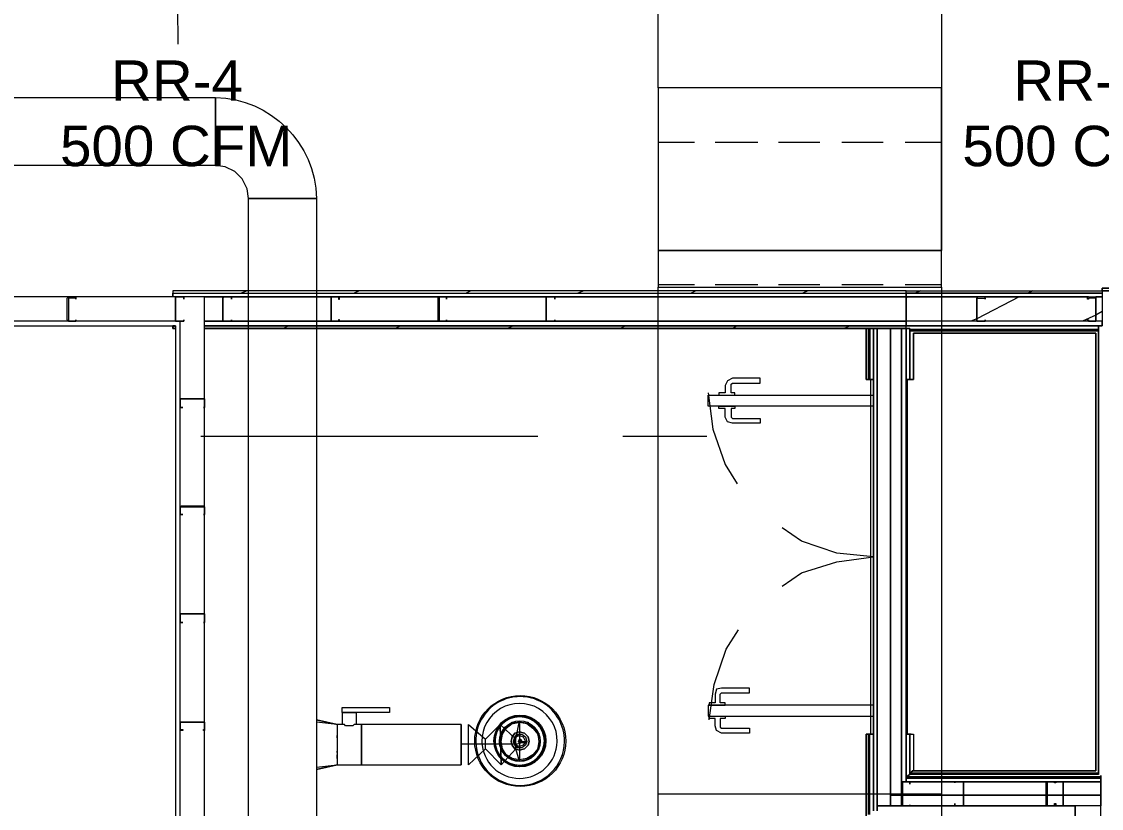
# Model space of a CAD drawing. Header units: metres. Extents: x 39 to 278, y -7 to 151.
# Drawn here: x 50.984 to 55.054, y 33.114 to 36.081 of the extents above; entities that cross this region are included whole.
import ezdxf

# ---------------------------------------------------------------- set-up
doc = ezdxf.new("R2010")
doc.units = ezdxf.units.M
doc.layers.add('HVAC - Ductos', color=5, linetype='Continuous', lineweight=50)
doc.layers.add('PDF_Geometry', color=7, linetype='Continuous', true_color=0xaaaaaa)
doc.layers.add('PDF_Solid Fills', color=7, linetype='Continuous', true_color=0xffffff)
doc.layers.add('PDF_Text', color=7, linetype='Continuous')
doc.styles.add('PDF Helvetica', font='')
doc.styles.get('PDF Helvetica').set_extended_font_data('Helvetica')

msp = doc.modelspace()

# ---------------------------------------------------------------- hatches: boundary and pattern name
at = {"layer": 'PDF_Solid Fills', "lineweight": 0, "transparency": 33554559}
h = msp.add_hatch(color=256, dxfattribs=at)
h.paths.add_polyline_path([(51.5633, 34.9242), (51.5633, 34.9333), (51.5541, 34.9333), (51.5541, 34.9242)])
h.paths.add_polyline_path([(51.6733, 34.9333), (51.6733, 34.9242), (54.3179, 34.9242), (54.3179, 34.9333)])

# ---------------------------------------------------------------- linework, layer by layer
at = {"layer": 'HVAC - Ductos', "lineweight": 0}
for points in [[(54.4509, 35.8316), (53.3829, 35.8316), (53.3829, 38.27), (54.4509, 38.27)], [(54.4509, 35.6254), (54.4509, 35.6896), (54.4509, 35.7584), (54.4509, 35.8316), (53.3829, 35.8316), (53.3829, 35.7584), (53.3829, 35.6896), (53.3829, 35.6254), (53.3829, 35.2175), (54.4509, 35.2175)], [(51.8383, 32.7608), (51.8383, 35.4146), (52.095, 35.4146), (52.095, 32.7608)], [(52.6404, 33.2787), (52.6404, 33.2833), (52.6404, 33.2879), (52.6404, 33.3017), (52.6404, 33.3154), (52.6404, 33.3337), (52.6404, 33.3566), (52.6404, 33.375), (52.6404, 33.3933), (52.6404, 33.4071), (52.6404, 33.4208), (52.6404, 33.43), (52.6404, 33.4208), (52.6404, 33.4071), (52.6404, 33.3933), (52.6404, 33.375), (52.6404, 33.3566), (52.6404, 33.3337), (52.6404, 33.3154), (52.6404, 33.3017), (52.6404, 33.2879), (52.6404, 33.2833)], [(52.7917, 33.3658), (52.7963, 33.3933), (52.81, 33.4162), (52.8329, 33.4346), (52.8605, 33.4391), (52.8879, 33.4346), (52.9109, 33.4162), (52.9292, 33.3933), (52.9337, 33.3658), (52.9292, 33.3383), (52.9109, 33.3154), (52.8879, 33.3017), (52.8605, 33.2971), (52.8329, 33.3017), (52.81, 33.3154), (52.7963, 33.3383)], [(52.1729, 33.3796), (52.1729, 33.3841), (52.1729, 33.3887), (52.1729, 33.3841)], [(52.8971, 33.3658), (52.8925, 33.3841), (52.8788, 33.3979), (52.8605, 33.4025), (52.8421, 33.3979), (52.8329, 33.3841), (52.8283, 33.3658), (52.8329, 33.3841), (52.8421, 33.3979), (52.8605, 33.4025), (52.8788, 33.3979), (52.8925, 33.3841)], [(52.8375, 33.3658), (52.8421, 33.3841), (52.8513, 33.3933), (52.8696, 33.3933), (52.8833, 33.3841), (52.8879, 33.3658), (52.8833, 33.352), (52.8696, 33.3428), (52.8559, 33.3428), (52.8421, 33.352)], [(52.8375, 33.3658), (52.8421, 33.3841), (52.8559, 33.3933), (52.8696, 33.3933), (52.8833, 33.3841), (52.8879, 33.3658), (52.8833, 33.352), (52.8696, 33.3428), (52.8513, 33.3428), (52.8421, 33.352)], [(52.8421, 33.3658), (52.8467, 33.3841), (52.8605, 33.3887), (52.8742, 33.3841), (52.8833, 33.3658), (52.8742, 33.352), (52.8605, 33.3474), (52.8467, 33.352)], [(52.8559, 33.3658), (52.8605, 33.3612), (52.865, 33.3612), (52.865, 33.3658), (52.865, 33.3704), (52.8605, 33.3704), (52.8559, 33.3658), (52.8605, 33.375), (52.865, 33.375), (52.8696, 33.3658), (52.865, 33.3612), (52.8605, 33.3612)], [(52.8283, 33.3658), (52.8329, 33.352), (52.8421, 33.3383), (52.8605, 33.3337), (52.8788, 33.3383), (52.8925, 33.352), (52.8971, 33.3658), (52.8925, 33.352), (52.8788, 33.3383), (52.8605, 33.3337), (52.8421, 33.3383), (52.8329, 33.352)], [(52.1729, 33.3246), (52.1729, 33.3291)], [(52.1729, 33.3017), (52.1729, 33.3154)], [(54.4509, 30.7303), (53.3829, 30.7303), (53.3829, 33.1687), (54.4509, 33.1687)]]:
    msp.add_lwpolyline(points, close=True, dxfattribs=at)
for points in [[(51.5679, 36.5604), (51.5725, 35.9966)], [(53.3829, 35.8316), (53.3829, 35.7034), (53.3829, 35.5796), (53.3829, 35.4558), (53.3829, 35.3321), (53.3829, 35.2175)], [(54.4509, 35.8316), (54.4509, 35.7034), (54.4509, 35.5796), (54.4509, 35.4558), (54.4509, 35.3321), (54.4509, 35.2175)], [(45.1878, 35.795), (51.7145, 35.795), (51.7145, 35.5383), (45.1878, 35.5383)], [(53.5205, 35.6254), (53.3829, 35.6254)], [(53.7587, 35.6254), (53.5983, 35.6254)], [(53.9925, 35.6254), (53.8367, 35.6254)], [(54.2309, 35.6254), (54.0751, 35.6254)], [(54.4509, 35.6254), (54.3133, 35.6254)], [(54.4509, 35.08), (54.4509, 35.2175), (53.3829, 35.2175), (53.3829, 35.08), (54.4509, 35.08), (54.4509, 30.7166), (53.3829, 30.7166), (53.3829, 35.08)], [(53.3829, 35.0892), (53.5205, 35.0892)], [(53.5983, 35.0892), (53.7587, 35.0892)], [(53.8367, 35.0892), (53.9925, 35.0892)], [(54.0751, 35.0892), (54.2309, 35.0892)], [(54.3133, 35.0892), (54.4509, 35.0892)], [(52.37, 33.4941), (52.37, 33.4758), (52.1913, 33.4758), (52.1913, 33.43), (52.1729, 33.43), (52.095, 33.4391)], [(52.095, 33.4483), (52.1729, 33.43), (52.1729, 33.4254), (52.1729, 33.4208), (52.1729, 33.4071), (52.1729, 33.3933), (52.1729, 33.375), (52.1729, 33.3566), (52.1729, 33.3337), (52.1729, 33.3154), (52.1729, 33.3017), (52.1729, 33.2879), (52.1729, 33.2833), (52.1729, 33.2787), (52.2646, 33.2787), (52.2646, 33.2833), (52.2646, 33.2879), (52.2646, 33.3017), (52.2646, 33.3154), (52.2646, 33.3337), (52.2646, 33.3566), (52.2646, 33.375), (52.2646, 33.3933), (52.2646, 33.4071), (52.2646, 33.4208), (52.2646, 33.43), (52.2463, 33.43), (52.2463, 33.4758)], [(52.1913, 33.4804), (52.1913, 33.4941), (52.37, 33.4941), (52.37, 33.4758)], [(52.1913, 33.4758), (52.1913, 33.4941)], [(52.1959, 33.4758), (52.2004, 33.4758), (52.205, 33.4758), (52.2141, 33.4758), (52.2187, 33.4758), (52.2233, 33.4758), (52.2325, 33.4758), (52.2371, 33.4758), (52.2417, 33.4758)], [(52.1729, 33.43), (52.095, 33.4483), (52.095, 33.4437), (52.095, 33.4391), (52.095, 33.43)], [(52.095, 33.4483), (52.095, 33.4483)], [(52.095, 33.4254), (52.095, 33.4071), (52.095, 33.4025), (52.095, 33.3979), (52.095, 33.3887), (52.095, 33.375), (52.095, 33.3704), (52.095, 33.3658), (52.095, 33.3428), (52.095, 33.3383), (52.095, 33.3337), (52.095, 33.32), (52.095, 33.3108), (52.095, 33.3062)], [(52.2463, 33.43), (52.2417, 33.43), (52.2371, 33.43), (52.2325, 33.4254), (52.2233, 33.4254), (52.2141, 33.4254), (52.205, 33.4254), (52.2004, 33.43), (52.1959, 33.43), (52.1913, 33.43)], [(52.6404, 33.43), (52.2646, 33.43), (52.2646, 33.4208), (52.2646, 33.4071), (52.2646, 33.3933), (52.2646, 33.375), (52.2646, 33.3566), (52.2646, 33.3337), (52.2646, 33.3154), (52.2646, 33.3017), (52.2646, 33.2879), (52.2646, 33.2833), (52.2646, 33.2787), (52.6404, 33.2787)], [(52.7321, 33.3383), (52.6679, 33.2787), (52.6679, 33.43), (52.7321, 33.375), (52.7871, 33.43), (52.7917, 33.2787), (52.7321, 33.3383), (52.7321, 33.375)], [(52.8467, 33.3383), (52.7917, 33.2787), (52.7871, 33.43), (52.8467, 33.375), (52.8605, 33.4437), (52.8605, 33.2925)], [(52.7963, 33.3979), (52.81, 33.4208), (52.8283, 33.4346), (52.8329, 33.4391), (52.8375, 33.4391)], [(52.8375, 33.4346), (52.8605, 33.4391), (52.8879, 33.4346)], [(52.8605, 33.4437), (52.8605, 33.2925), (52.8467, 33.3383), (52.8467, 33.375)], [(52.8879, 33.4391), (52.8925, 33.4391), (52.8925, 33.4346), (52.9155, 33.4208), (52.9292, 33.3979), (52.9337, 33.3979), (52.9337, 33.3933)], [(52.7917, 33.3337), (52.7917, 33.3383), (52.7917, 33.3428), (52.7871, 33.3658), (52.7917, 33.3933), (52.7917, 33.3979)], [(52.9292, 33.3933), (52.9337, 33.3658), (52.9292, 33.3428)], [(52.8605, 33.3658), (52.865, 33.3658), (52.8696, 33.3658), (52.8742, 33.3658), (52.8788, 33.3658), (52.8833, 33.3612), (52.8788, 33.3612), (52.8696, 33.3612), (52.8513, 33.3566), (52.8191, 33.3566), (52.7779, 33.3566), (52.7183, 33.3566), (52.6404, 33.3566)], [(52.8283, 33.3017), (52.81, 33.3154), (52.7963, 33.3383)], [(52.9292, 33.3383), (52.9155, 33.3154)], [(52.9337, 33.3428), (52.9337, 33.3383), (52.9292, 33.3337)], [(52.095, 33.3017), (52.095, 33.2833)], [(52.8925, 33.2971), (52.8879, 33.2971), (52.8605, 33.2925), (52.8375, 33.2971), (52.8329, 33.2971), (52.8283, 33.2971)], [(52.9109, 33.3154), (52.8925, 33.3017)], [(52.095, 33.2787), (52.095, 33.2696), (52.1729, 33.2787)], [(52.095, 33.2604), (52.1729, 33.2787), (52.095, 33.2604)], [(52.095, 33.2741), (52.095, 33.2741)], [(52.095, 33.265), (52.095, 33.2604)], [(52.095, 33.2604), (52.095, 33.2604)], [(52.1729, 33.2833), (52.1729, 33.2833)], [(52.1729, 33.2833), (52.1729, 33.2833)]]:
    msp.add_lwpolyline(points, dxfattribs=at)
for points in [[(52.095, 35.4146), (51.8383, 35.4146), (51.8337, 35.4512), (51.8154, 35.4879), (51.7879, 35.5154), (51.7513, 35.5338), (51.7145, 35.5383), (51.7145, 35.795, -0.402767)], [(53.03, 33.3658, 1.013828), (52.6954, 33.3658, 0.98637)], [(53.0025, 33.3658, 1.013321), (52.7183, 33.3658, 0.975792)], [(52.9567, 33.3658, 1.009894), (52.7641, 33.3658, 0.970391)]]:
    msp.add_lwpolyline(points, format="xyb", close=True, dxfattribs=at)
for centre, radius in [((52.8631, 33.3677), 0.1715), ((52.862, 33.3681), 0.0979), ((52.8609, 33.3681), 0.0922), ((52.863, 33.3681), 0.0937), ((52.8617, 33.3671), 0.0767), ((52.86, 33.3662), 0.0737)]:
    msp.add_circle(centre, radius, dxfattribs=at)
at = {"layer": 'PDF_Geometry', "lineweight": 0}
for points in [[(51.6733, 34.2504), (51.6733, 35.0433), (51.5817, 35.0433), (51.5633, 35.0433), (50.0875, 35.0433)], [(55.0513, 33.1046), (55.0513, 33.2329), (54.3179, 33.2329), (55.0513, 33.2329), (55.0513, 33.2374), (55.0513, 33.2329), (54.3179, 33.2329), (54.3317, 33.242), (54.3317, 33.3933), (54.3179, 33.3933), (54.3225, 33.3933), (54.3225, 34.7316), (54.3179, 34.7316), (54.3179, 34.9242), (54.3317, 34.9242), (54.3179, 34.9242), (54.3179, 35.0662), (51.5541, 35.0662), (51.5541, 35.0433), (51.5541, 35.0571), (54.3179, 35.0571), (54.3179, 35.0662), (51.5541, 35.0662), (51.5541, 35.0571), (54.3179, 35.0571), (54.3179, 35.0662), (55.0559, 35.0662)], [(54.3179, 34.9333), (51.6733, 34.9333), (54.3179, 34.9333), (55.0559, 34.9333), (55.0559, 34.9517), (54.3179, 34.9517), (54.3179, 35.0433), (54.5883, 35.0433)], [(51.8337, 35.0662), (51.8108, 35.0571)], [(52.2554, 35.0662), (52.2371, 35.0571)], [(52.6771, 35.0662), (52.6587, 35.0571)], [(54.5883, 35.0433), (54.3179, 35.0433), (54.3179, 35.0571), (55.0559, 35.0571), (54.3179, 35.0571), (54.3179, 35.0433), (52.9933, 35.0433), (54.3179, 35.0433), (54.3179, 34.9517), (54.3179, 34.9333), (55.0421, 34.9333), (55.0421, 33.242), (55.0421, 34.9333), (55.0421, 33.242), (54.3317, 33.242), (54.3179, 33.2329), (54.3179, 33.3933)], [(53.1033, 35.0662), (53.0805, 35.0571)], [(53.525, 35.0662), (53.5067, 35.0571)], [(53.9467, 35.0662), (53.9283, 35.0571)], [(60.6109, 35.0662), (65.0935, 35.0662), (65.0935, 35.0754), (60.6109, 35.0754), (60.6109, 35.0662), (65.0935, 35.0662), (65.0935, 35.0754), (60.6109, 35.0754), (60.6109, 35.0662), (58.6813, 35.0662), (58.6813, 35.0754), (55.0559, 35.0754), (55.0559, 35.0662), (55.0559, 34.9333), (54.3179, 34.9333), (54.3179, 35.0662), (55.0559, 35.0662), (55.0559, 35.0754), (58.6813, 35.0754), (58.6813, 35.0662), (55.0559, 35.0662), (58.6813, 35.0662)], [(54.3225, 35.0433), (54.3179, 35.0388)], [(54.3729, 35.0662), (54.3501, 35.0571)], [(54.7442, 35.0433), (54.5838, 34.9608), (54.5609, 34.9517)], [(54.7946, 35.0662), (54.7763, 35.0571)], [(55.0559, 35.0433), (55.0329, 35.0433), (55.0559, 35.0433)], [(51.16, 35.0388), (51.16, 35.0388)], [(51.1875, 35.0342), (51.1875, 35.0342)], [(51.5954, 35.0342), (51.5954, 35.0342)], [(51.5954, 35.0342), (51.5954, 35.0342)], [(51.7742, 35.0342), (51.7742, 35.0342)], [(52.5854, 35.0342), (52.5854, 35.0342)], [(55.0329, 35.0388), (55.0329, 35.0388)], [(55.0559, 34.9883), (55.0329, 34.9746), (54.9825, 34.9517)], [(50.1012, 24.9278), (50.1058, 24.9278), (50.1058, 34.9333), (51.5633, 34.9333), (51.5633, 25.0011), (51.6733, 25.0011), (51.6733, 28.5395)], [(51.5817, 33.0312), (51.5817, 34.9517), (51.5633, 34.9517), (50.1058, 34.9517), (50.1058, 34.9333), (50.115, 34.9333), (50.1242, 34.9196), (50.1058, 34.9196), (50.1288, 34.9196), (50.1288, 34.9333), (50.1288, 34.9196), (50.1288, 34.9333), (50.1288, 34.9196), (50.1058, 34.9196), (50.1242, 34.9196), (50.115, 34.9333), (50.1058, 34.9333), (50.115, 34.9333), (50.1058, 34.9333)], [(51.1875, 34.9562), (51.1875, 34.9562)], [(51.5633, 34.9333), (51.5541, 34.9333), (51.5541, 34.9242), (51.5633, 34.9242), (51.5541, 34.9242), (51.5541, 34.9333), (51.5633, 34.9333), (51.5541, 34.9288)], [(51.5633, 34.9517), (51.5633, 34.9517)], [(51.5633, 34.9517), (51.5633, 34.9517)], [(51.5633, 34.9517), (51.5633, 34.9517)], [(51.5633, 34.9517), (51.5633, 34.9517)], [(51.5954, 34.9562), (51.5954, 34.9562)], [(51.5954, 34.9562), (51.5954, 34.9562)], [(54.3179, 34.7316), (54.3179, 34.9242), (54.3317, 34.9242), (54.3317, 34.7316), (54.3317, 34.9242), (54.3179, 34.9242), (51.6733, 34.9242), (54.3179, 34.9242), (54.3179, 34.9333)], [(51.7742, 34.9562), (51.7742, 34.9562)], [(51.9896, 34.9333), (51.9713, 34.9242)], [(52.4113, 34.9333), (52.3929, 34.9242)], [(52.5579, 34.9517), (52.5579, 34.9517)], [(52.5854, 34.9562), (52.5854, 34.9562)], [(52.8375, 34.9333), (52.8146, 34.9242)], [(53.2592, 34.9333), (53.2409, 34.9242)], [(53.6809, 34.9333), (53.6625, 34.9242)], [(54.1071, 34.9333), (54.0842, 34.9242)], [(54.1805, 33.0908), (54.1805, 33.3933), (54.1942, 33.3933), (54.1942, 33.1046), (54.1942, 34.9242), (54.1942, 33.1046)], [(55.0559, 34.9517), (54.3179, 34.9517), (54.3179, 34.9333), (55.0421, 34.9333), (55.0421, 33.242), (54.3317, 33.242), (54.3317, 33.2466), (54.3317, 33.3933), (54.3363, 33.3933), (54.3317, 33.3933), (54.3363, 33.3933), (54.3409, 33.3933), (54.3455, 33.3933), (54.3455, 33.2558), (54.3409, 33.2558), (54.3409, 33.2512), (54.3363, 33.2512), (54.3363, 33.2466), (54.3317, 33.2466), (54.3317, 33.3933), (54.3317, 33.2466), (54.3363, 33.2466), (54.3363, 33.2512), (54.3409, 33.2512), (54.3409, 33.2558), (54.3455, 33.2558), (55.0329, 33.2558), (54.3455, 33.2558), (54.3409, 33.2558), (54.3409, 33.2512), (54.3363, 33.2512), (54.3363, 33.2466), (54.3317, 33.2466), (55.0421, 33.2466), (54.3317, 33.2466), (54.3317, 33.242), (54.3179, 33.2329), (54.3179, 34.9242), (54.1942, 34.9242), (54.2079, 34.9242), (54.2079, 33.1046), (54.2079, 33.1229), (54.9551, 33.1229), (54.9551, 29.9603)], [(54.1942, 34.9242), (54.1942, 34.9242)], [(54.1942, 34.9242), (54.1942, 33.1046), (54.1942, 34.9242)], [(54.3179, 34.9333), (55.0559, 34.9333), (54.3179, 34.9333)], [(54.3179, 34.9242), (54.3179, 33.2329)], [(54.3179, 34.9242), (54.3179, 33.2329)], [(55.0329, 34.9517), (55.0329, 34.9517)], [(55.0329, 34.9517), (55.0329, 34.9517)], [(54.3317, 34.9196), (55.0421, 34.9196)], [(55.0421, 34.9196), (54.3317, 34.9196)], [(55.0421, 34.9196), (55.0421, 33.2466)], [(55.0421, 34.9196), (55.0421, 33.2466)], [(54.3317, 34.7316), (54.3317, 34.7316)], [(54.3317, 34.7316), (54.3317, 34.7316)], [(54.3317, 34.7316), (54.3317, 34.7316)], [(54.3317, 34.7316), (54.3317, 34.7316)], [(54.3317, 34.7316), (54.3317, 34.7316)], [(54.3317, 34.7316), (54.3317, 34.7316)], [(53.5709, 34.6812), (53.5892, 34.5437), (53.635, 34.4108), (53.6809, 34.3374)], [(51.5908, 34.6262), (51.5908, 34.6262)], [(51.6687, 34.6262), (51.6687, 34.6262)], [(53.6579, 34.5896), (53.6579, 34.5896)], [(52.9292, 34.5162), (51.6596, 34.5162)], [(53.5663, 34.5162), (53.25, 34.5162)], [(51.5908, 34.2229), (51.5908, 34.2229)], [(51.6687, 34.2229), (51.6687, 34.2229)], [(51.6733, 33.8471), (51.6733, 34.2229)], [(53.8505, 33.9525), (53.9237, 34.0029), (54.0567, 34.0442), (54.1942, 34.0624), (54.0567, 34.0762), (53.9237, 34.1221), (53.8505, 34.1724)], [(51.5908, 33.815), (51.5908, 33.815)], [(51.6687, 33.815), (51.6687, 33.815)], [(51.6733, 33.4391), (51.6733, 33.815)], [(53.5755, 33.4483), (53.5937, 33.5812), (53.6396, 33.7141), (53.6855, 33.7874)], [(53.6167, 33.5446), (53.6167, 33.5446)], [(51.6733, 33.0312), (51.6733, 33.4071)], [(54.1667, 33.0816), (54.1667, 33.3933), (54.1713, 33.3933), (54.1759, 33.3933), (54.1713, 33.3933), (54.1667, 33.3933), (54.1667, 33.0816)], [(54.1805, 33.0908), (54.1805, 33.3933), (54.1759, 33.3933), (54.1713, 33.3933), (54.1759, 33.3933), (54.1805, 33.3933), (54.1759, 33.3933), (54.1759, 33.0908), (54.1759, 33.3933), (54.1759, 33.0908)], [(54.1942, 33.1046), (54.1942, 33.3933), (54.1805, 33.3933), (54.1759, 33.3933), (54.1759, 33.0908), (54.1759, 33.3933), (54.1759, 33.0908)], [(54.3317, 33.3933), (54.3317, 33.3933)], [(54.3317, 33.3933), (54.3317, 33.3933)], [(54.3317, 33.3933), (54.3317, 33.3933)], [(54.3317, 33.3933), (54.3317, 33.3933)], [(54.3317, 33.3933), (54.3317, 33.3933)], [(54.3317, 33.3933), (54.3317, 33.3933)], [(55.0421, 33.2466), (54.3317, 33.2466)], [(55.0421, 33.2466), (54.3317, 33.2466)], [(54.8771, 33.21), (54.8771, 33.2146)], [(54.8771, 33.2146), (54.9092, 33.2146)], [(54.8817, 33.2146), (54.8817, 33.21)], [(54.9092, 33.2146), (54.8817, 33.2146)], [(54.9092, 33.21), (54.9092, 33.2146)], [(54.9092, 33.2146), (54.9092, 33.21)], [(54.3317, 33.2054), (54.3317, 33.2054)], [(54.3317, 33.2054), (54.3317, 33.2054)], [(54.5013, 33.21), (54.5013, 33.21)], [(54.5013, 33.21), (54.5013, 33.21)], [(54.8771, 33.21), (54.8771, 33.21)], [(54.8817, 33.21), (54.8771, 33.21)], [(54.8771, 33.21), (54.8771, 33.21)], [(54.9092, 33.1229), (54.9092, 33.21)], [(54.9092, 33.21), (54.9092, 33.1229)], [(54.5013, 33.1321), (54.5013, 33.1321)], [(54.5013, 33.1321), (54.5013, 33.1321)], [(54.8771, 33.1321), (54.8771, 33.1321)], [(54.8771, 33.1321), (54.8817, 33.1321)], [(54.8771, 33.1229), (54.8771, 33.1321)], [(54.8771, 33.1321), (54.8771, 33.1321)], [(54.8817, 33.1321), (54.8817, 33.1229)], [(54.3042, 33.1229), (54.3042, 33.1229)], [(54.3042, 33.1229), (54.3042, 33.1229)], [(54.3317, 33.1275), (54.3317, 33.1275)], [(54.3317, 33.1275), (54.3317, 33.1275)], [(54.8496, 33.1229), (54.8496, 33.1229)], [(54.8496, 33.1229), (54.8496, 33.1229)], [(54.9092, 33.1229), (54.8771, 33.1229)], [(54.8817, 33.1229), (54.9092, 33.1229)], [(54.9092, 33.1229), (54.9092, 33.1229)], [(54.9092, 33.1229), (54.9092, 33.1229)], [(54.9092, 33.1229), (54.9092, 33.1229)], [(54.9092, 33.1229), (54.9092, 33.1229)], [(55.0513, 29.9603), (55.0513, 33.1229), (54.9551, 33.1229), (54.9551, 33.1046)], [(54.9551, 33.1229), (54.9551, 33.1229)], [(54.9551, 29.9603), (54.9551, 33.1229), (54.9551, 29.9603)]]:
    msp.add_lwpolyline(points, dxfattribs=at)
for points in [[(51.16, 34.9517), (51.1554, 34.9562), (51.1554, 35.0388), (51.16, 35.0433), (51.1875, 35.0433), (51.1875, 35.0342), (51.1875, 35.0388), (51.16, 35.0388), (51.16, 34.9562), (51.16, 34.9517), (51.1875, 34.9517)], [(51.5633, 34.9517), (51.5633, 35.0388), (51.5633, 35.0433), (51.5954, 35.0433), (51.5954, 35.0342), (51.5954, 35.0433), (51.5633, 35.0433), (51.5633, 35.0388), (51.5633, 34.9517), (51.5954, 34.9517)], [(51.5633, 34.9517), (51.5633, 35.0388), (51.5633, 35.0433), (51.5954, 35.0433), (51.5954, 35.0342), (51.5954, 35.0433), (51.5633, 35.0433), (51.5633, 35.0388), (51.5633, 34.9517), (51.5954, 34.9517)], [(51.6733, 35.0433), (51.7467, 35.0433)], [(51.7467, 34.9517), (51.7421, 34.9517), (51.7421, 35.0388), (51.7421, 35.0433), (51.7467, 35.0433), (51.7742, 35.0433), (51.7742, 35.0342), (51.7742, 35.0433), (51.7467, 35.0433), (51.7421, 35.0388), (51.7421, 34.9517), (51.7467, 34.9517), (51.7742, 34.9517)], [(51.7742, 35.0433), (52.15, 35.0433)], [(52.1821, 35.0433), (52.15, 35.0433), (52.15, 35.0388), (52.15, 34.9517), (52.1821, 34.9517), (52.1821, 34.9562), (52.1775, 34.9562), (52.1775, 34.9517), (52.15, 34.9517), (52.15, 35.0388), (52.15, 35.0433), (52.1775, 35.0433), (52.1775, 35.0342), (52.1821, 35.0342)], [(52.1775, 35.0433), (52.5579, 35.0433)], [(52.5579, 34.9517), (52.5533, 34.9517), (52.5533, 35.0388), (52.5533, 35.0433), (52.5579, 35.0433), (52.5854, 35.0433), (52.5854, 35.0342), (52.5854, 35.0433), (52.5579, 35.0433), (52.5579, 35.0388), (52.5579, 34.9517), (52.5854, 34.9517)], [(52.5854, 35.0433), (52.9613, 35.0433)], [(52.9933, 35.0433), (52.9613, 35.0433), (52.9613, 35.0388), (52.9613, 34.9517), (52.9933, 34.9517), (52.9933, 34.9562), (52.9933, 34.9517), (52.9613, 34.9517), (52.9613, 35.0388), (52.9613, 35.0433), (52.9933, 35.0433), (52.9933, 35.0342)], [(54.6159, 35.0433), (54.5883, 35.0433), (54.5838, 35.0433), (54.5838, 35.0388), (54.5838, 34.9517), (54.5883, 34.9517), (54.6159, 34.9517), (54.6159, 34.9562), (54.6159, 34.9517), (54.5883, 34.9517), (54.5838, 34.9517), (54.5838, 35.0388), (54.5883, 35.0388), (54.6159, 35.0388), (54.6159, 35.0342)], [(54.6159, 35.0433), (55.0055, 35.0433)], [(55.0329, 35.0433), (55.0329, 35.0388), (55.0329, 34.9517), (55.0009, 34.9517), (55.0009, 34.9562), (55.0055, 34.9562), (55.0055, 34.9517), (55.0329, 34.9517), (55.0329, 35.0388), (55.0055, 35.0388), (55.0055, 35.0342), (55.0009, 35.0342), (55.0009, 35.0433)], [(51.1875, 34.9562), (51.1875, 34.9517)], [(51.5954, 34.9562), (51.5954, 34.9517)], [(51.5954, 34.9562), (51.5954, 34.9517)], [(54.3179, 34.9517), (51.6733, 34.9517)], [(51.7742, 34.9562), (51.7742, 34.9517)], [(52.5854, 34.9562), (52.5854, 34.9517)], [(54.1759, 34.9242), (54.1759, 34.7316), (54.1805, 34.7316), (54.1759, 34.7316), (54.1713, 34.7316), (54.1759, 34.7316), (54.1805, 34.7316), (54.1759, 34.7316), (54.1759, 34.9242), (54.1759, 34.7316), (54.1713, 34.7316), (54.1667, 34.7316), (54.1667, 34.9242), (54.1667, 34.7316), (54.1713, 34.7316), (54.1759, 34.7316)], [(54.1759, 34.9242), (54.1759, 34.7316)], [(54.1805, 34.7316), (54.1942, 34.7316), (54.1942, 34.9242), (54.1942, 34.7316), (54.1805, 34.7316), (54.1805, 34.9242)], [(54.2079, 33.1229), (54.2079, 34.9242), (54.2583, 34.9242), (54.2583, 33.1229)], [(54.2583, 33.1641), (54.2583, 34.9242), (54.2996, 34.9242), (54.2996, 33.1641)], [(54.3179, 34.9242), (54.3179, 33.2146), (54.2996, 33.2146), (54.2996, 34.9242)], [(54.3317, 34.7316), (54.3317, 34.9242), (54.3317, 34.7316), (54.3179, 34.7316)], [(55.0421, 34.9196), (54.3317, 34.9196)], [(54.3455, 34.9058), (54.3455, 34.7316), (54.3409, 34.7316), (54.3363, 34.7316), (54.3317, 34.7316), (54.3317, 34.9196), (54.3317, 34.7316), (54.3317, 34.9196), (54.3317, 34.7316), (54.3363, 34.7316), (54.3317, 34.7316), (54.3363, 34.7316), (54.3409, 34.7316), (54.3455, 34.7316), (54.3455, 34.9058), (55.0329, 34.9058), (55.0329, 33.2558), (55.0329, 34.9058)], [(55.0421, 34.915), (54.3317, 34.915)], [(55.0421, 33.2466), (55.0421, 34.9196)], [(53.6579, 34.7133), (53.6625, 34.7179), (53.7679, 34.7179), (53.7679, 34.7362), (53.6625, 34.7362), (53.6442, 34.727), (53.635, 34.7088), (53.635, 34.6812), (53.6121, 34.6812), (53.6121, 34.6721), (53.6717, 34.6721), (53.6717, 34.6812), (53.6579, 34.6812), (53.6579, 34.7088)], [(54.1851, 33.3933), (54.1851, 34.7316), (54.1942, 34.7316), (54.1942, 33.3933)], [(51.5817, 34.6583), (51.5863, 34.6583), (51.6687, 34.6583), (51.6733, 34.6583), (51.6733, 34.6262), (51.6687, 34.6262), (51.6733, 34.6262), (51.6733, 34.6583), (51.6687, 34.6583), (51.5863, 34.6583), (51.5817, 34.6583), (51.5817, 34.6262)], [(53.5709, 34.6721), (54.1942, 34.6721), (54.1942, 34.6308), (53.5709, 34.6308)], [(51.5908, 34.6262), (51.5817, 34.6262)], [(53.6625, 34.585), (53.7679, 34.585), (53.7679, 34.5666), (53.6625, 34.5666), (53.6442, 34.5712), (53.635, 34.5896), (53.635, 34.6216), (53.6121, 34.6216), (53.6121, 34.6308), (53.6717, 34.6308), (53.6717, 34.6216), (53.6579, 34.6216), (53.6579, 34.5896)], [(51.5817, 34.2504), (51.5863, 34.255), (51.6687, 34.255), (51.6733, 34.2504), (51.6733, 34.2229), (51.6687, 34.2229), (51.6733, 34.2229), (51.6733, 34.2504), (51.6687, 34.2504), (51.5863, 34.2504), (51.5817, 34.2504), (51.5817, 34.2229)], [(51.5908, 34.2229), (51.5817, 34.2229)], [(51.5817, 33.8471), (51.5863, 33.8471), (51.6687, 33.8471), (51.6733, 33.8471), (51.6733, 33.815), (51.6687, 33.815), (51.6733, 33.815), (51.6733, 33.8471), (51.6687, 33.8471), (51.5863, 33.8471), (51.5817, 33.8471), (51.5817, 33.815)], [(51.5908, 33.815), (51.5817, 33.815)], [(53.6213, 33.5491), (53.7267, 33.5491), (53.7267, 33.5675), (53.6213, 33.5675), (53.6029, 33.5629), (53.5983, 33.5446), (53.5983, 33.5124), (53.5755, 33.5124), (53.5755, 33.5033), (53.635, 33.5033), (53.635, 33.5124), (53.6167, 33.5124), (53.6167, 33.5446)], [(53.5709, 33.462), (54.1942, 33.462), (54.1942, 33.5033), (53.5709, 33.5033)], [(53.6167, 33.4208), (53.6213, 33.4162), (53.7267, 33.4162), (53.7267, 33.3979), (53.6213, 33.3979), (53.6029, 33.4071), (53.5983, 33.4254), (53.5983, 33.4529), (53.5755, 33.4529), (53.5755, 33.462), (53.635, 33.462), (53.635, 33.4529), (53.6167, 33.4529), (53.6167, 33.4254)], [(51.5817, 33.4391), (51.5863, 33.4391), (51.6687, 33.4391), (51.6733, 33.4391), (51.6733, 33.4071), (51.6687, 33.4071), (51.6687, 33.4116), (51.6733, 33.4116), (51.6733, 33.4391), (51.6687, 33.4391), (51.5863, 33.4391), (51.5817, 33.4391), (51.5817, 33.4116), (51.5908, 33.4116), (51.5908, 33.4071), (51.5817, 33.4071)], [(54.3179, 33.3933), (54.3317, 33.3933), (54.3317, 33.242), (54.3179, 33.2329)], [(54.3317, 33.3933), (54.3317, 33.2466), (54.3317, 33.3933), (54.3363, 33.3933), (54.3409, 33.3933), (54.3455, 33.3933), (54.3455, 33.2558), (54.3409, 33.2558), (54.3409, 33.2512), (54.3363, 33.2512), (54.3363, 33.2466), (54.3317, 33.2466)], [(54.3042, 33.1229), (54.2996, 33.1229), (54.2996, 33.21), (54.2996, 33.2146), (54.3042, 33.2146), (54.3317, 33.2146), (54.3317, 33.2054), (54.3317, 33.2146), (54.3042, 33.2146), (54.3042, 33.21), (54.3042, 33.1229), (54.3317, 33.1229)], [(54.3042, 33.1229), (54.2996, 33.1229), (54.2996, 33.21), (54.2996, 33.2146), (54.3042, 33.2146), (54.3317, 33.2146), (54.3317, 33.2054), (54.3317, 33.2146), (54.3042, 33.2146), (54.3042, 33.21), (54.3042, 33.1229), (54.3317, 33.1229)], [(55.0513, 33.1641), (54.9092, 33.1641), (54.8496, 33.1641), (54.5333, 33.1641), (54.2996, 33.1641), (54.2996, 33.2146), (55.0513, 33.2146)], [(55.0513, 33.2283), (54.3179, 33.2283), (54.3179, 33.2329), (55.0513, 33.2329)], [(54.3179, 33.2283), (55.0513, 33.2283), (55.0513, 33.2146), (54.3179, 33.2146)], [(54.3317, 33.2466), (55.0421, 33.2466)], [(54.5013, 33.21), (54.5013, 33.2146)], [(54.5288, 33.2146), (54.5333, 33.2146), (54.5333, 33.21), (54.5333, 33.1229), (54.5288, 33.1229), (54.5013, 33.1229), (54.5013, 33.1321), (54.5013, 33.1229), (54.5288, 33.1229), (54.5333, 33.1229), (54.5333, 33.21), (54.5333, 33.2146), (54.5288, 33.2146), (54.5013, 33.2146)], [(54.5013, 33.21), (54.5013, 33.2146)], [(54.5288, 33.2146), (54.5333, 33.2146), (54.5333, 33.21), (54.5333, 33.1229), (54.5288, 33.1229), (54.5013, 33.1229), (54.5013, 33.1321), (54.5013, 33.1229), (54.5288, 33.1229), (54.5333, 33.1229), (54.5333, 33.21), (54.5333, 33.2146), (54.5288, 33.2146), (54.5013, 33.2146)], [(54.8496, 33.2146), (54.8496, 33.21), (54.8496, 33.1229), (54.8771, 33.1229), (54.8771, 33.1321), (54.8771, 33.1229), (54.8496, 33.1229), (54.845, 33.1229), (54.845, 33.21), (54.8496, 33.2146), (54.8771, 33.2146)], [(54.8496, 33.2146), (54.8496, 33.21), (54.8496, 33.1229), (54.8771, 33.1229), (54.8771, 33.1321), (54.8771, 33.1229), (54.8496, 33.1229), (54.845, 33.1229), (54.845, 33.21), (54.8496, 33.2146), (54.8771, 33.2146)], [(54.9092, 33.2146), (54.9092, 33.21), (54.9092, 33.1229), (54.8771, 33.1229), (54.8771, 33.1321), (54.8817, 33.1321), (54.8817, 33.1229), (54.9092, 33.1229), (54.9092, 33.21), (54.9092, 33.2146), (54.8817, 33.2146), (54.8817, 33.21), (54.8771, 33.21), (54.8771, 33.2146)], [(54.8771, 33.21), (54.8771, 33.2146)], [(54.8771, 33.21), (54.8771, 33.2146)], [(55.0513, 33.1229), (54.2583, 33.1229), (54.2583, 33.1641), (54.2996, 33.1641), (54.5333, 33.1641), (54.8496, 33.1641), (54.9092, 33.1641), (55.0513, 33.1641)], [(54.3317, 33.1275), (54.3317, 33.1229)], [(54.3317, 33.1275), (54.3317, 33.1229)]]:
    msp.add_lwpolyline(points, close=True, dxfattribs=at)
at = {"layer": 'PDF_Geometry', "color": 254, "lineweight": 0, "true_color": 0xd2d2d2}
for points in [[(52.5671, 35.0433), (52.5671, 35.0433)], [(52.5533, 35.0296), (52.5579, 35.0296)], [(55.0329, 34.9929), (55.0329, 34.9929)], [(52.9796, 34.9517), (52.9796, 34.9517)], [(51.6733, 34.6492), (51.6733, 34.6492)], [(51.655, 34.2504), (51.655, 34.255)]]:
    msp.add_lwpolyline(points, dxfattribs=at)

# ---------------------------------------------------------------- texts
at = {"layer": 'PDF_Text', "lineweight": 0, "char_height": 0.15247, "attachment_point": 4, "style": 'PDF Helvetica'}
for s, insert in [('RR-4', (51.3209, 35.8588)), ('RR-4', (54.7219, 35.8588)), ('500 CFM', (51.1284, 35.6112)), ('500 CFM', (54.5294, 35.6112))]:
    msp.add_mtext(s, dxfattribs=dict(at, insert=insert))

doc.saveas('drawing.dxf')
